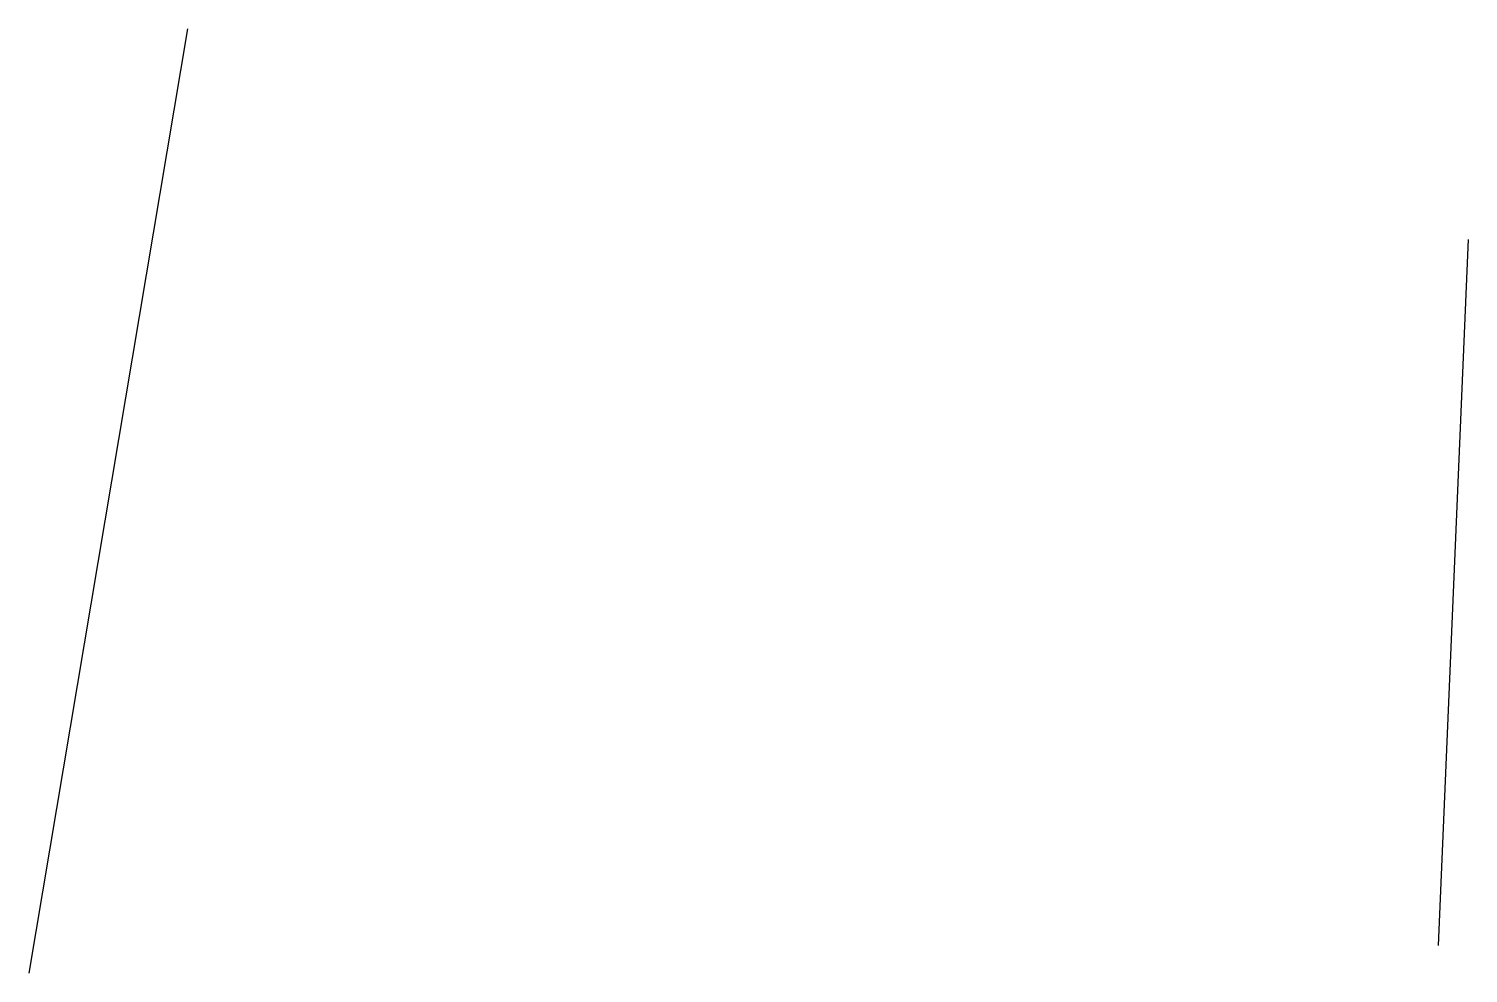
# Model space of a CAD drawing. Header units: inches. Extents: x 13 to 37.8, y -7.5 to 8.8.
import ezdxf

# ---------------------------------------------------------------- set-up
doc = ezdxf.new("R2010")
doc.units = ezdxf.units.IN
doc.header["$MEASUREMENT"] = 0

msp = doc.modelspace()

# ---------------------------------------------------------------- linework, layer by layer
for p, q in [((15.72, 8.809), (12.979, -7.504)), ((37.847, 5.17), (37.33, -7.027))]:
    msp.add_line(p, q)

doc.saveas('drawing.dxf')
